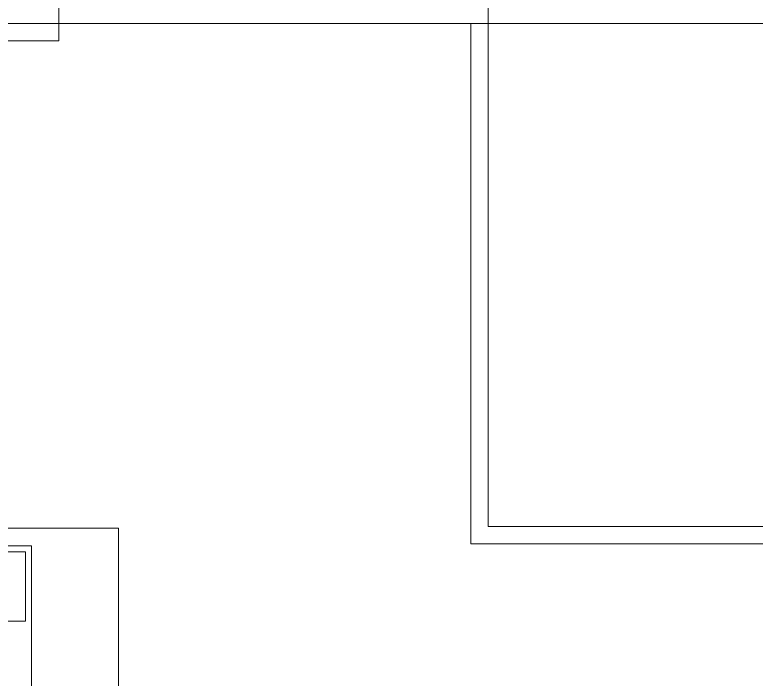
# Model space of a CAD drawing. Extents: x -1281 to 23780, y 0 to 7214.
# Drawn here: x 20362.9 to 20448.4, y 2727.4 to 2804 of the extents above; entities that cross this region are included whole.
import ezdxf

# ---------------------------------------------------------------- set-up
doc = ezdxf.new("R2010")
doc.units = 0
doc.header["$LTSCALE"] = 25
doc.header["$MEASUREMENT"] = 0
doc.layers.get('0').update_dxf_attribs({"color": 9, "lineweight": 9})
for name, color, linetype, lineweight in [('01', 9, 'Continuous', 9), ('05', 9, 'Continuous', 9), ('06D', 9, 'Continuous', 9), ('14', 9, 'Continuous', 9), ('35', 9, 'Continuous', 9)]:
    doc.layers.add(name, color=color, linetype=linetype, lineweight=lineweight)

# ---------------------------------------------------------------- blocks, each defined once
blk = doc.blocks.new('p-audi_koltuk2')
for points in [[(140, -70.793), (150, -70.793), (150, 0), (0, 0), (0, -70.793), (10, -70.793), (10, -2.022), (140, -2.022), (140, -70.793)], [(10, -73), (10, -2.022), (140, -2.022), (140, -73)], [(139.3, -10.722), (10.7, -10.722), (10.7, -2.722), (139.3, -2.722), (139.3, -10.722)]]:
    blk.add_lwpolyline(points, close=True)
blk = doc.blocks.new('p-kolon_80x80')
blk.add_lwpolyline([(-40, -40), (40, -40), (40, 40), (-40, 40)], close=True)
blk = doc.blocks.new('fsdfsfsfsfd')
at = {"layer": '06D', "elevation": 0}
blk.add_lwpolyline([(52591.75, -74474.977), (52589.75, -74474.977), (52589.75, -74595.977), (52591.75, -74595.977)], dxfattribs=at)
blk = doc.blocks.new('ÇATI KATI PLANI')
at = {"layer": '14'}
blk.add_lwpolyline([(20368, 2819.3), (20368, 2803), (20370, 2803), (20415.5, 2803), (20415.5, 2743), (20499.5, 2743), (20499.5, 2803), (20620, 2803), (20622, 2803), (20622, 2819.3)], dxfattribs=at)
at = {"rotation": 90}
blk.add_blockref('fsdfsfsfsfd', (-54227.977, -49788.75), dxfattribs=at)
at = {"layer": '01'}
blk.add_blockref('p-kolon_80x80', (20457.5, 2785), dxfattribs=at)

msp = doc.modelspace()

# ---------------------------------------------------------------- linework, layer by layer
at = {"layer": '35'}
msp.add_lwpolyline([(21815.5, 2803), (20189.5, 2802.999), (20189.5, 2712), (20164.5, 2712), (20164.5, 2608), (20015.5, 2608), (20015.5, 2627), (19909.646, 2627), (19909.646, 2608), (19799.5, 2608), (19799.5, 2580), (19799.5, 2576.5), (19785.5, 2570.2), (19782.5, 2570.2), (19782.5, 2489.8), (19785.443, 2489.8), (19799.5, 2483.5), (19799.5, 2371), (21815.5, 2371)], dxfattribs=at)

# ---------------------------------------------------------------- block references
msp.add_blockref('ÇATI KATI PLANI', (0, 0))
at = {"layer": '05'}
msp.add_blockref('p-audi_koltuk2', (20224.857, 2744.789), dxfattribs=at)

doc.saveas('drawing.dxf')
